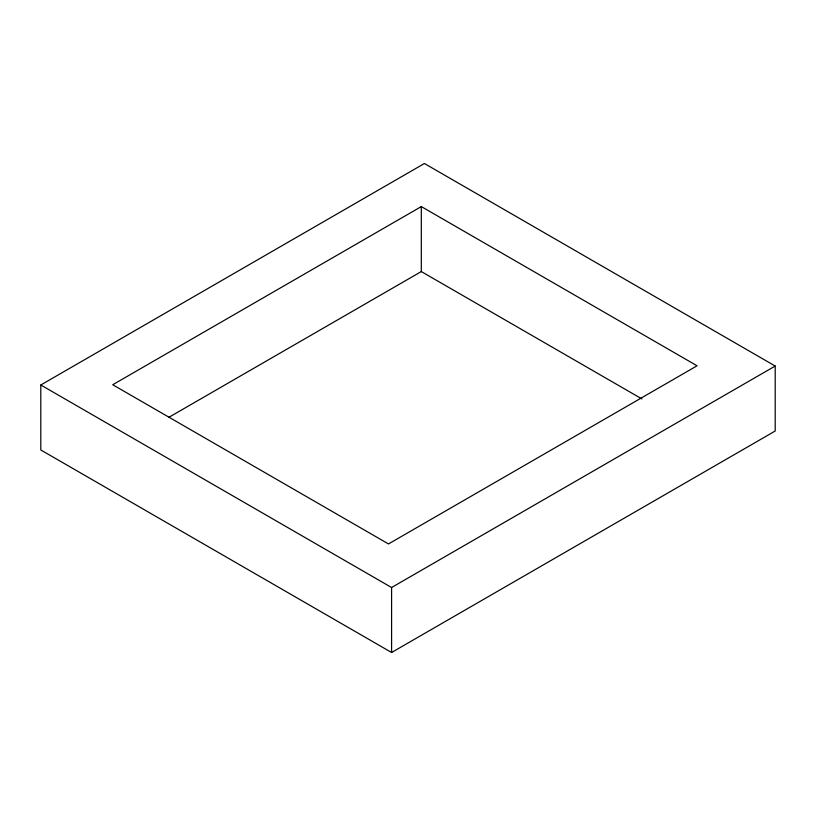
<?xml version="1.0" encoding="UTF-8"?>
<svg xmlns="http://www.w3.org/2000/svg" width="816" height="816" viewBox="0 0 816 816"><rect width="100%" height="100%" fill="white"/><g stroke="black" fill="none" stroke-linecap="round" stroke-linejoin="round"><path stroke-width="1.22" d="M40.8 384.989L424.412 163.506L775.2 366.037L775.2 431.011L391.588 652.494L40.8 449.963L40.8 384.989L391.588 587.51L775.2 366.037M421.311 206.581L112.73 384.744L388.487 543.946L697.068 365.792L421.311 206.581L421.311 271.565L168.943 417.272M421.311 271.565L641.917 398.932M391.588 587.51L391.588 652.494"/></g></svg>
